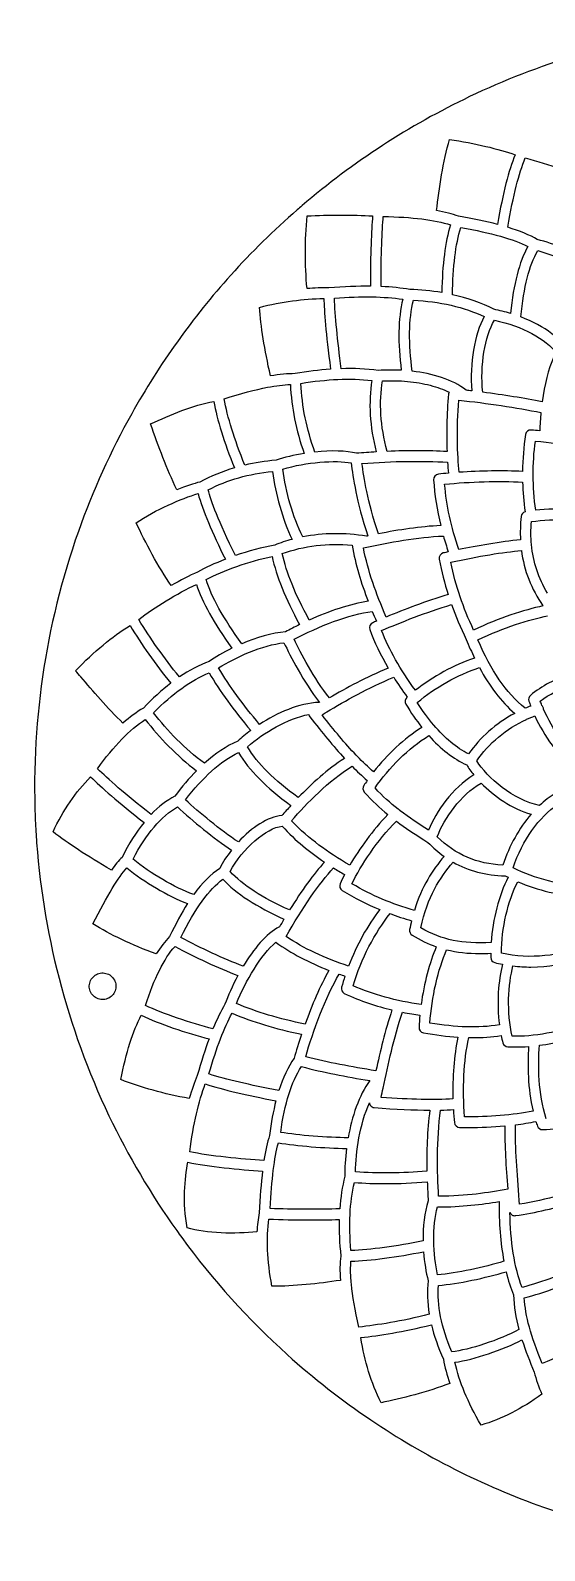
# Model space of a CAD drawing. Extents: x 36 to 403, y 241 to 607.
# Drawn here: x 35.5 to 158.6, y 241.3 to 604.9 of the extents above; entities that cross this region are included whole.
import ezdxf

# ---------------------------------------------------------------- set-up
doc = ezdxf.new("R2010")
doc.units = 0
doc.layers.get('0').update_dxf_attribs({"linetype": 'CONTINUOUS'})

msp = doc.modelspace()

# ---------------------------------------------------------------- linework, layer by layer
at = {"color": 7}
for points in [[(151.5525, 575.175)], [(120.015, 560.415)], [(116.9625, 543.72)], [(105.7725, 540.7875)], [(124.65, 540.63)], [(144.1875, 536.4675)], [(150.4575, 537.21)], [(117.285, 521.19)], [(131.2425, 520.02)], [(92.3025, 519.54)], [(79.4475, 516.1875)], [(157.7475, 513.525)], [(135.3975, 501.6225)], [(153.36, 496.875)], [(75.675, 494.1225)], [(116.31, 483.9975)], [(98.19, 483.18)], [(135.5625, 480.18)], [(93.3975, 479.0775)], [(116.4, 468.375)], [(117.375, 465.93)], [(136.35, 467.5575)], [(158.2275, 467.28)], [(59.4, 462.5475)], [(83.7825, 457.11)], [(78.3525, 451.23)], [(104.7075, 444.1875)], [(125.745, 445.44)], [(155.2425, 445.845)], [(102.21, 441.3075)], [(154.275, 440.1225)], [(140.4225, 431.85)], [(49.9725, 426.3675)], [(75.3225, 427.83)], [(116.1825, 425.52)], [(141.66, 426.825)], [(70.7325, 419.175)], [(97.9125, 419.5425)], [(95.79, 414.5475)], [(123.1425, 415.755)], [(58.6125, 404.6025)], [(108.105, 404.595)], [(136.71, 405.9675)], [(148.605, 405.27)], [(81.6075, 401.865)], [(121.6275, 393.645)], [(148.2825, 384.195)], [(54.3375, 373.4625), (54.03, 373.32), (53.715, 373.215), (53.3925, 373.14), (53.0625, 373.095), (52.725, 373.095), (52.395, 373.1175), (52.065, 373.185), (51.7425, 373.2825), (51.4425, 373.41), (51.15, 373.575), (50.8725, 373.7625), (50.625, 373.9875), (50.3925, 374.2275), (50.19, 374.4975), (50.0175, 374.7825), (49.8825, 375.0825), (49.77, 375.3975), (49.695, 375.7275), (49.6575, 376.0575), (49.65, 376.3875), (49.68, 376.725), (49.74, 377.0475), (49.8375, 377.37), (49.9725, 377.6775), (50.13, 377.97), (50.325, 378.24), (50.5425, 378.495), (50.79, 378.72), (51.0525, 378.9225), (51.3375, 379.095), (51.645, 379.2375), (51.96, 379.3425), (52.2825, 379.4175), (52.6125, 379.4625), (52.95, 379.4625), (53.28, 379.44), (53.61, 379.3725), (53.925, 379.275), (54.2325, 379.1475), (54.525, 378.9825), (54.8025, 378.795), (55.05, 378.57), (55.2825, 378.33), (55.4775, 378.06), (55.65, 377.775), (55.7925, 377.475), (55.905, 377.16), (55.98, 376.83), (56.0175, 376.5), (56.025, 376.17), (55.995, 375.8325), (55.9275, 375.51), (55.83, 375.1875), (55.7025, 374.88), (55.5375, 374.5875), (55.35, 374.3175), (55.1325, 374.0625), (54.885, 373.8375), (54.6225, 373.635), (54.3375, 373.4625)], [(85.2225, 378.8325)], [(109.4325, 379.1775)], [(151.0425, 381.135)], [(84.9, 372.135)], [(62.085, 369.33)], [(83.8275, 369.8325)], [(147.7875, 367.02)], [(119.4975, 349.695)], [(139.4625, 345.0525)], [(156.9, 342.8475)], [(95.4525, 341.3325)], [(73.7025, 336.69)], [(130.455, 332.085)], [(113.085, 329.3625)], [(133.2525, 326.0475)], [(109.5825, 323.0325)], [(150.675, 321.675)], [(89.7825, 317.5125)], [(148.8825, 310.4925)], [(109.7325, 305.94)], [(112.185, 308.43)], [(133.215, 304.725)], [(114.6375, 292.2375)], [(153.2025, 291.7125)]]:
    msp.add_lwpolyline(points, close=True, dxfattribs=at)
for points in [[(129.7125, 411.3075), (130.6575, 410.7)], [(152.6325, 324.15), (152.565, 325.065)], [(112.365, 305.0325), (112.365, 305.04)]]:
    msp.add_lwpolyline(points, dxfattribs=at)
for points in [[(192.735, 604.9125), (174.72, 602.25), (157.1025, 596.9025), (140.6775, 589.065)], [(140.6775, 589.065), (126.255, 582.1875), (112.7475, 573.39), (100.5975, 563.01)], [(132.7575, 561.84), (133.35, 567.0075), (134.3325, 573.675), (135.87, 578.8575)], [(135.87, 578.8575), (141.9525, 577.905), (147.6375, 576.57), (151.5525, 575.175)], [(151.5525, 575.175), (149.9925, 571.305), (148.71, 566.2725), (147.315, 558.5175)], [(149.7825, 557.8275), (151.185, 565.665), (152.445, 570.6375), (153.99, 574.395)], [(153.99, 574.395), (159.7425, 572.895), (165.4275, 570.8325), (169.395, 568.83)], [(99.39, 561.975), (93.78, 557.1075), (88.4775, 551.895), (83.5125, 546.375)], [(100.5975, 563.01), (100.1925, 562.665), (99.7875, 562.32), (99.39, 561.975)], [(101.7675, 543.165), (101.2125, 548.9775), (101.22, 554.5575), (101.7975, 560.535)], [(101.7975, 560.535), (106.875, 560.82), (112.7625, 560.8125), (117.465, 560.52)], [(117.465, 560.52), (117.165, 557.01), (116.8875, 551.5275), (116.9625, 543.72)], [(119.5125, 543.645), (119.4375, 551.4975), (119.715, 556.95), (120.015, 560.415)], [(120.015, 560.415), (126.9, 560.2725), (132.2925, 559.5975), (136.0875, 558.4125)], [(138.015, 560.4525), (136.5225, 561), (134.7675, 561.465), (132.7575, 561.84)], [(147.315, 558.5175), (144.615, 559.215), (141.51, 559.8675), (138.015, 560.4525)], [(136.0875, 558.4125), (134.82, 554.2725), (134.1375, 548.9475), (134.0175, 542.205)], [(136.5675, 541.7025), (136.6575, 548.3925), (137.325, 553.7925), (138.5625, 557.7675)], [(138.5625, 557.7675), (145.7925, 556.5075), (151.2825, 554.9475), (154.62, 553.2225)], [(156.87, 554.8875), (155.1225, 555.945), (152.7525, 556.9275), (149.7825, 557.8275)], [(154.62, 553.2225), (152.535, 549.4725), (151.1925, 544.32), (150.4575, 537.21)], [(163.185, 552.7725), (161.085, 553.665), (158.9175, 554.3925), (156.87, 554.8875)], [(152.94, 536.3775), (153.645, 543.5925), (154.935, 548.685), (156.9825, 552.2325)], [(156.9825, 552.2325), (163.41, 550.53), (170.19, 546.675), (171.72, 543.87)], [(83.5125, 546.375), (74.4, 536.2575), (66.435, 525.105), (59.79, 513.2175)], [(106.965, 543.345), (105.2625, 543.3675), (103.53, 543.3), (101.7675, 543.165)], [(116.9625, 543.72), (113.94, 543.75), (110.625, 543.63), (106.965, 543.345)], [(126.3525, 542.9475), (124.2825, 543.3075), (122.0025, 543.5325), (119.5125, 543.645)], [(134.0175, 542.205), (131.52, 542.6325), (128.94, 542.8875), (126.3525, 542.9475)], [(90.3975, 538.6725), (95.7225, 540.0375), (100.8825, 540.735), (105.7725, 540.7875)], [(93, 522.2625), (91.5825, 528.645), (90.705, 534.165), (90.3975, 538.6725)], [(105.7725, 540.7875), (105.8775, 537.8625), (106.245, 532.4925), (107.385, 523.8825)], [(108.3225, 540.885), (114.8475, 541.35), (120.21, 541.26), (124.65, 540.63)], [(109.9425, 524.0025), (109.05, 530.7225), (108.4725, 536.7375), (108.3225, 540.885)], [(124.65, 540.63), (123.5775, 535.9725), (123.4575, 530.04), (124.3275, 523.605)], [(126.945, 523.3875), (126.015, 529.8825), (126.0975, 535.845), (127.2075, 540.3675)], [(127.2075, 540.3675), (133.41, 540.1125), (139.455, 538.7025), (144.1875, 536.4675)], [(146.445, 538.2075), (143.5875, 539.7075), (140.205, 540.8925), (136.5675, 541.7025)], [(150.4575, 537.21), (149.175, 537.5925), (147.84, 537.93), (146.445, 538.2075)], [(144.1875, 536.4675), (141.8175, 532.2), (140.655, 525.3225), (141.21, 518.685)], [(143.805, 518.3625), (143.1675, 524.805), (144.3, 531.735), (146.6025, 535.575)], [(146.6025, 535.575), (153.42, 534.1125), (158.7225, 531.255), (161.6625, 527.5275)], [(165.1125, 526.9275), (162.915, 530.94), (158.655, 534.225), (152.94, 536.3775)], [(107.385, 523.8825), (104.685, 523.695), (101.8725, 523.35), (98.8875, 522.8175)], [(118.8075, 523.59), (115.92, 523.9575), (112.9875, 524.0925), (109.9425, 524.0025)], [(124.3275, 523.605), (122.415, 523.71), (120.54, 523.695), (118.8075, 523.59)], [(160.8075, 526.8075), (159.495, 523.7175), (158.5875, 520.26), (158.0325, 516.075)], [(92.3025, 519.54), (94.3275, 519.93), (96.1425, 520.155), (97.785, 520.2375)], [(98.8875, 522.8175), (97.125, 522.81), (95.175, 522.6225), (93, 522.2625)], [(97.785, 520.2375), (98.0175, 514.7025), (99.0975, 509.2725), (101.0775, 503.7225)], [(100.3125, 520.4775), (106.5525, 521.5125), (112.005, 521.7375), (117.285, 521.19)], [(103.665, 504.06), (101.64, 509.595), (100.53, 514.98), (100.3125, 520.4775)], [(117.285, 521.19), (116.43, 515.94), (116.775, 510.2025), (118.32, 504.0975)], [(120.915, 504.225), (119.3175, 510.3), (118.95, 515.9625), (119.835, 521.0925)], [(119.835, 521.0925), (121.8825, 521.1825), (123.8925, 521.1225), (125.805, 520.9425)], [(125.805, 520.9425), (125.8125, 520.9425), (125.8125, 520.9425), (125.82, 520.9425)], [(125.82, 520.9425), (127.74, 520.7625), (129.57, 520.455), (131.2425, 520.02)], [(139.8375, 518.8425), (136.575, 521.46), (131.775, 522.84), (126.945, 523.3875)], [(131.2425, 520.02), (132.915, 519.6), (134.445, 519.0525), (135.7575, 518.4075)], [(81.9225, 516.795), (85.9125, 518.07), (89.3325, 518.9775), (92.3025, 519.54)], [(86.8725, 500.925), (84.3675, 507.1125), (82.695, 512.445), (81.9225, 516.795)], [(135.6375, 517.9875), (135.1725, 513.0525), (135.1125, 508.23), (135.27, 504.18)], [(135.7575, 518.4075), (135.69, 518.2725), (135.6525, 518.1375), (135.6375, 517.9875)], [(138.1575, 499.215), (137.7525, 503.34), (137.535, 509.79), (138.0675, 516.465)], [(138.0675, 516.465), (144.7875, 515.76), (151.9575, 514.6875), (157.7475, 513.525)], [(141.21, 518.685), (140.7525, 518.7375), (140.295, 518.79), (139.8375, 518.8425)], [(158.0325, 516.075), (153.7725, 516.9225), (148.8, 517.7175), (143.805, 518.3625)], [(59.79, 513.2175), (54.75, 504.2175), (50.475, 494.79), (47.04, 485.07)], [(64.3275, 510.81), (69.0675, 513.0075), (74.415, 515.2275), (79.4475, 516.1875)], [(79.4475, 516.1875), (80.25, 511.725), (81.8775, 506.49), (84.3825, 500.2575)], [(157.7475, 513.525), (157.62, 512.145), (157.5225, 510.6825), (157.455, 509.1375)], [(70.59, 495.0225), (68.235, 500.145), (66.2175, 505.215), (64.3275, 510.81)], [(155.415, 509.3175), (154.755, 509.37), (154.155, 508.905), (154.0575, 508.2375)], [(157.455, 509.1375), (156.78, 509.205), (156.105, 509.265), (155.415, 509.3175)], [(154.0575, 508.2375), (153.6, 505.2825), (153.3675, 502.3725), (153.3375, 499.4325)], [(156.48, 490.125), (155.7075, 495.8925), (155.6775, 501.21), (156.405, 506.6775)], [(156.405, 506.6775), (163.305, 506.0625), (169.4925, 504.9675), (174.075, 503.565)], [(94.3425, 502.0875), (91.74, 501.87), (89.2575, 501.4875), (86.8725, 500.925)], [(101.0775, 503.7225), (98.655, 503.34), (96.3, 502.785), (94.3425, 502.0875)], [(95.9925, 499.9575), (101.4075, 501.6975), (108.7425, 502.1625), (112.3275, 501.45)], [(113.58, 503.7675), (111.255, 504.405), (107.5275, 504.465), (103.665, 504.06)], [(118.32, 504.0975), (116.76, 504.0075), (115.1775, 503.9025), (113.58, 503.7675)], [(114.915, 501.315), (122.3325, 501.885), (129.36, 501.99), (135.3975, 501.6225)], [(135.27, 504.18), (130.905, 504.435), (126.045, 504.45), (120.915, 504.225)], [(84.3825, 500.2575), (81.51, 499.41), (78.765, 498.2925), (76.1325, 496.8825)], [(78.075, 495.0225), (82.7775, 497.415), (87.855, 498.855), (93.5025, 499.44)], [(93.5025, 499.44), (94.185, 493.905), (95.85, 488.13), (98.19, 483.18)], [(100.7325, 483.7725), (98.355, 488.6475), (96.6525, 494.4375), (95.9925, 499.9575)], [(112.3275, 501.45), (112.785, 498), (113.535, 492.3525), (116.31, 483.9975)], [(118.83, 484.5), (116.175, 492.4275), (115.3725, 497.88), (114.915, 501.315)], [(133.2, 498.765), (132.525, 498.69), (132.0225, 498.0975), (132.0675, 497.4225)], [(135.615, 499.0125), (134.79, 498.9375), (133.98, 498.855), (133.2, 498.765)], [(135.3975, 501.6225), (135.4575, 500.685), (135.5325, 499.815), (135.615, 499.0125)], [(153.3375, 499.4325), (148.755, 499.65), (143.265, 499.5675), (138.1575, 499.215)], [(76.1325, 496.8825), (74.73, 496.545), (72.7725, 495.8925), (70.59, 495.0225)], [(84.63, 479.2875), (80.5425, 487.5), (78.8025, 492.4275), (78.075, 495.0225)], [(132.0675, 497.4225), (132.2925, 493.8375), (132.855, 490.2075), (133.7475, 486.48)], [(134.7, 496.365), (140.6775, 496.965), (147.7425, 497.16), (153.36, 496.875)], [(138.075, 480.7125), (136.2375, 486.1725), (135.1275, 491.325), (134.7, 496.365)], [(153.36, 496.875), (153.4275, 494.55), (153.63, 492.18), (153.96, 489.735)], [(60.8925, 487.1625), (65.3025, 490.1775), (71.8275, 492.9825), (75.675, 494.1225)], [(75.675, 494.1225), (76.8, 490.215), (79.0725, 484.74), (82.215, 478.41)], [(152.985, 488.6325), (152.7975, 486.705), (152.7525, 484.845), (152.85, 483.045)], [(153.96, 489.735), (153.435, 489.6075), (153.045, 489.1725), (152.985, 488.6325)], [(155.4825, 481.95), (155.3175, 483.705), (155.3025, 485.5275), (155.445, 487.41)], [(155.445, 487.41), (161.0325, 488.2725), (167.9175, 487.9575), (172.035, 486.66)], [(172.2225, 489.255), (168.045, 490.4325), (161.9175, 490.77), (156.48, 490.125)], [(47.04, 485.07), (39.0525, 462.51), (35.55, 438.3675), (36.8025, 414.4725)], [(69.2775, 472.1325), (66.2175, 476.4), (62.985, 482.5875), (60.8925, 487.1625)], [(115.995, 483.93), (110.79, 484.7925), (105.615, 484.7325), (100.7325, 483.7725)], [(115.245, 481.17), (121.5675, 482.505), (128.1825, 483.705), (134.4075, 483.96)], [(116.31, 483.9975), (116.205, 483.975), (116.1, 483.9525), (115.995, 483.93)], [(133.7475, 486.48), (128.865, 486.24), (123.8025, 485.4675), (118.83, 484.5)], [(134.4075, 483.96), (134.7525, 482.715), (135.1425, 481.455), (135.5625, 480.18)], [(94.0275, 481.8075), (90.9825, 481.23), (87.72, 480.3375), (84.63, 479.2875)], [(98.19, 483.18), (96.7725, 482.7975), (95.385, 482.34), (94.0275, 481.8075)], [(95.8425, 479.7675), (101.0175, 481.6575), (106.7175, 482.34), (112.5375, 481.7925)], [(112.5375, 481.7925), (113.37, 477.0675), (114.69, 472.785), (116.4, 468.375)], [(120.7125, 464.595), (118.2525, 470.3025), (116.3625, 475.44), (115.245, 481.17)], [(135.5625, 480.18), (135.15, 480.09), (134.745, 480), (134.3775, 479.9175)], [(136.155, 477.6975), (142.83, 479.1525), (148.74, 480.1275), (153.075, 480.5025)], [(152.85, 483.045), (148.0875, 482.6325), (142.4175, 481.605), (138.075, 480.7125)], [(153.075, 480.5025), (153.705, 475.71), (155.415, 471.3375), (158.2275, 467.28)], [(155.4825, 481.9425), (155.4825, 481.95), (155.4825, 481.95), (155.4825, 481.95)], [(159.315, 470.295), (157.1475, 473.88), (155.88, 477.735), (155.4825, 481.9425)], [(82.215, 478.41), (79.7025, 477.45), (77.3925, 476.4), (75.525, 475.335)], [(77.595, 473.565), (81.7725, 475.785), (87.855, 477.9075), (93.3975, 479.0775)], [(93.3975, 479.0775), (94.4475, 474.3225), (96.5625, 469.08), (99.975, 462.795)], [(102.2925, 463.875), (98.9175, 470.0625), (96.8325, 475.1775), (95.8425, 479.7675)], [(134.3775, 479.9175), (133.7025, 479.7675), (133.2675, 479.1075), (133.4025, 478.4325)], [(133.4025, 478.4325), (133.9875, 475.44), (134.685, 472.6725), (135.54, 469.9725)], [(141.6375, 461.4675), (139.0575, 466.9275), (137.37, 471.9075), (136.155, 477.6975)], [(75.525, 475.335), (73.6275, 474.495), (71.46, 473.3775), (69.2775, 472.1325)], [(86.16, 458.19), (81.7275, 464.3175), (78.84, 469.485), (77.595, 473.565)], [(61.4925, 464.0025), (65.1525, 466.8375), (70.77, 470.265), (75.285, 472.4175)], [(75.285, 472.4175), (76.6425, 468.195), (79.44, 463.1625), (83.7825, 457.11)], [(135.54, 469.9725), (130.1925, 468.3825), (125.0625, 466.4025), (120.7125, 464.595)], [(98.685, 459.2775), (104.2875, 462.27), (112.02, 465.3075), (117.375, 465.93)], [(116.4, 468.375), (112.1475, 467.7525), (106.9275, 465.945), (102.2925, 463.875)], [(117.375, 465.93), (117.6975, 465.165), (118.02, 464.3925), (118.3575, 463.605)], [(119.6175, 461.37), (124.32, 463.3725), (130.215, 465.735), (136.35, 467.5575)], [(136.35, 467.5575), (137.325, 464.82), (138.4725, 462.0975), (139.875, 459.2325)], [(158.2275, 467.28), (153.7125, 466.23), (147.72, 464.4375), (141.6375, 461.4675)], [(46.3425, 451.7475), (50.8725, 456.4125), (55.0725, 459.8775), (59.4, 462.5475)], [(59.4, 462.5475), (62.1375, 458.0175), (65.4075, 453.39), (69.1425, 448.77)], [(71.2125, 450.27), (67.4775, 454.8825), (64.2075, 459.495), (61.4925, 464.0025)], [(99.975, 462.795), (98.79, 462.2175), (97.6725, 461.6325), (96.6375, 461.0625)], [(117.495, 463.2375), (116.8725, 462.9675), (116.565, 462.27), (116.7975, 461.6325)], [(118.3575, 463.605), (118.0725, 463.485), (117.7725, 463.3575), (117.495, 463.2375)], [(142.6725, 459.1425), (148.8225, 462.15), (154.89, 463.9125), (159.3375, 464.9175)], [(80.61, 452.415), (84.69, 455.0775), (91.0725, 457.86), (96.2475, 458.46)], [(96.6375, 461.0625), (93.375, 460.785), (89.625, 459.66), (86.16, 458.19)], [(96.2475, 458.46), (97.77, 455.2425), (100.905, 449.07), (104.7075, 444.1875)], [(107.1225, 445.245), (103.395, 449.865), (100.26, 455.955), (98.685, 459.2775)], [(116.7975, 461.6325), (117.9, 458.565), (119.34, 455.52), (121.17, 452.385)], [(127.71, 447.0675), (124.02, 452.1525), (121.41, 456.75), (119.6175, 461.37)], [(139.875, 459.2325), (140.5125, 457.6575), (141.165, 456.1875), (141.84, 454.7925)], [(153.9525, 442.77), (149.3325, 446.6025), (145.8075, 451.71), (142.6725, 459.1425)], [(83.7825, 457.11), (81.7125, 456.0975), (79.8225, 455.0025), (78.3225, 453.945)], [(141.84, 454.7925), (136.845, 453.0675), (131.94, 450.3975), (127.71, 447.0675)], [(47.6175, 450.27), (47.1825, 450.78), (46.755, 451.2675), (46.3425, 451.7475)], [(65.0475, 441.6825), (69.525, 446.265), (74.0925, 449.535), (78.3525, 451.23)], [(78.3225, 453.945), (75.9825, 453.12), (73.605, 451.89), (71.2125, 450.27)], [(78.3525, 451.23), (80.9475, 446.8125), (84.2175, 442.2825), (88.29, 437.4675)], [(90.3975, 438.93), (86.3775, 443.6625), (83.1525, 448.1025), (80.61, 452.415)], [(121.17, 452.385), (115.92, 450.2025), (111.15, 447.6375), (107.1225, 445.245)], [(128.1525, 444.15), (132.5025, 447.8025), (137.715, 450.72), (143.0175, 452.505)], [(143.0175, 452.505), (145.4475, 447.99), (148.185, 444.45), (151.455, 441.555)], [(57.7125, 439.1925), (53.9625, 442.8975), (50.4675, 446.955), (47.6175, 450.27)], [(69.1425, 448.77), (66.9675, 447.0975), (64.7775, 445.11), (62.5875, 442.8075)], [(106.485, 441.885), (110.91, 444.5925), (116.3775, 447.6675), (122.5125, 450.18)], [(122.5125, 450.18), (123.4875, 448.635), (124.56, 447.06), (125.745, 445.44)], [(164.9775, 450.7725), (161.1825, 449.8125), (157.92, 448.17), (155.2425, 445.845)], [(157.575, 444.465), (161.8725, 447.8625), (167.79, 449.4525), (175.185, 449.2125)], [(104.7075, 444.1875), (99.81, 443.97), (94.6575, 441.6975), (90.3975, 438.93)], [(125.655, 445.365), (125.1975, 444.96), (125.0925, 444.285), (125.4075, 443.7525)], [(125.4075, 443.7525), (126.6225, 441.7275), (127.905, 439.875), (129.2325, 438.2025)], [(125.745, 445.44), (125.715, 445.4175), (125.685, 445.395), (125.655, 445.365)], [(132.0825, 438.7425), (130.7175, 440.3475), (129.405, 442.155), (128.1525, 444.15)], [(155.2425, 445.845), (154.845, 445.5075), (154.7025, 444.9675), (154.8675, 444.4725)], [(154.8675, 444.4725), (154.995, 444.0825), (155.1375, 443.6925), (155.2875, 443.3025)], [(157.965, 443.475), (157.83, 443.805), (157.695, 444.135), (157.575, 444.465)], [(51.63, 428.31), (55.5075, 433.7625), (59.34, 437.715), (63.06, 440.1075)], [(62.5875, 442.8075), (60.975, 441.8625), (59.3475, 440.6625), (57.7125, 439.1925)], [(63.06, 440.1075), (66.345, 435.69), (70.6275, 431.4075), (75.3225, 427.83)], [(77.1975, 429.6075), (72.54, 433.11), (68.28, 437.3325), (65.0475, 441.6825)], [(87.4875, 433.5675), (91.455, 436.995), (97.02, 440.2575), (102.21, 441.3075)], [(102.21, 441.3075), (102.24, 441.0975), (102.3225, 440.895), (102.4575, 440.7225)], [(102.4575, 440.7225), (105.45, 436.92), (108.0675, 433.665), (110.73, 430.7775)], [(105.345, 441.18), (105.6825, 441.39), (106.0425, 441.6075), (106.3875, 441.825)], [(113.4975, 431.55), (110.85, 434.325), (108.2625, 437.49), (105.345, 441.18)], [(106.3875, 441.825), (106.425, 441.84), (106.455, 441.8625), (106.485, 441.885)], [(151.455, 441.555), (147.0525, 439.185), (143.1075, 435.7425), (140.4225, 431.85)], [(142.3725, 430.185), (145.155, 434.325), (149.505, 437.925), (154.275, 440.1225)], [(155.2875, 443.3025), (154.8375, 443.1375), (154.395, 442.9575), (153.9525, 442.77)], [(154.275, 440.1225), (154.29, 440.13), (154.2975, 440.13), (154.3125, 440.1375)], [(154.3125, 440.1375), (154.965, 440.4375), (155.6175, 440.7075), (156.2775, 440.955)], [(156.2775, 440.955), (158.535, 436.0575), (161.925, 431.4225), (165.585, 428.2875)], [(158.2875, 442.9575), (158.22, 443.16), (158.1075, 443.34), (157.965, 443.475)], [(158.34, 442.5975), (158.34, 442.7175), (158.325, 442.8375), (158.2875, 442.9575)], [(167.4825, 430.02), (163.905, 433.005), (160.485, 437.7375), (158.34, 442.5975)], [(88.29, 437.4675), (87.1425, 436.62), (86.0925, 435.7575), (85.1625, 434.9175)], [(129.2325, 438.2025), (125.0625, 435.5325), (120.9225, 431.7075), (117.69, 427.575)], [(132.1125, 438.7125), (132.105, 438.72), (132.09, 438.735), (132.0825, 438.7425)], [(140.4225, 431.85), (137.5425, 433.305), (134.7375, 435.63), (132.1125, 438.7125)], [(85.1625, 434.9175), (82.47, 433.7175), (79.8075, 431.9475), (77.1975, 429.6075)], [(99.675, 421.4175), (93.8175, 425.625), (89.895, 429.525), (87.4875, 433.5675)], [(118.0275, 423.705), (121.2975, 428.5575), (126.0975, 433.23), (130.8975, 436.2375)], [(130.8975, 436.2375), (133.7475, 433.065), (136.815, 430.695), (139.9725, 429.2325)], [(72.6525, 420.87), (76.7775, 426.2475), (81.0375, 430.05), (85.3425, 432.18)], [(85.3425, 432.18), (87.9075, 427.9275), (91.9425, 423.8625), (97.9125, 419.5425)], [(110.73, 430.7775), (106.65, 428.1975), (102.855, 424.71), (99.675, 421.4175)], [(113.805, 431.235), (113.715, 431.355), (113.6175, 431.4675), (113.4975, 431.55)], [(117.69, 427.575), (116.355, 428.715), (115.065, 429.93), (113.805, 431.235)], [(139.9725, 429.2325), (140.4225, 428.475), (140.9775, 427.665), (141.66, 426.825)], [(157.4175, 419.55), (151.095, 420.7425), (144.8175, 426.285), (142.3725, 430.185)], [(40.965, 413.19), (43.4475, 418.4925), (46.35, 422.7225), (49.9725, 426.3675)], [(49.9725, 426.3675), (52.4625, 423.93), (56.52, 420.285), (62.745, 415.47)], [(64.4325, 417.39), (58.125, 422.265), (54.075, 425.9175), (51.63, 428.31)], [(75.3225, 427.83), (73.56, 426.0525), (71.8125, 424.02), (70.11, 421.725)], [(98.04, 415.875), (101.7075, 420.03), (106.8975, 425.4375), (112.53, 428.895)], [(112.53, 428.895), (113.7075, 427.71), (114.9225, 426.585), (116.1825, 425.52)], [(116.1825, 425.52), (115.89, 425.1), (115.6125, 424.6875), (115.3425, 424.2675)], [(141.66, 426.825), (136.545, 423.6375), (132.675, 418.17), (130.8225, 413.6325)], [(115.3425, 424.2675), (115.035, 423.7875), (115.0875, 423.165), (115.4625, 422.7375)], [(115.4625, 422.7375), (117.33, 420.63), (119.205, 418.8825), (121.11, 417.33)], [(123.5775, 418.6425), (121.6875, 420.105), (119.8425, 421.74), (118.0275, 423.705)], [(132.93, 412.035), (134.58, 416.4975), (138.5175, 422.0175), (143.4, 424.8975)], [(143.4, 424.8975), (146.4675, 421.77), (150.8025, 418.7175), (155.3775, 417.4125)], [(161.115, 422.3775), (159.8325, 421.59), (158.595, 420.645), (157.4175, 419.55)], [(60.12, 406.665), (63.18, 412.6275), (66.9, 417.015), (70.7325, 419.175)], [(70.11, 421.725), (68.145, 420.7275), (66.24, 419.2725), (64.4325, 417.39)], [(70.7325, 419.175), (74.28, 415.83), (79.5825, 411.6), (83.67, 408.84)], [(85.335, 410.79), (81.0375, 413.655), (75.8625, 417.8775), (72.6525, 420.87)], [(97.9125, 419.5425), (97.125, 418.695), (96.3975, 417.87), (95.715, 417.0975)], [(123.99, 418.35), (123.87, 418.4775), (123.7275, 418.575), (123.5775, 418.6425)], [(124.0575, 418.2675), (124.035, 418.29), (124.02, 418.32), (123.99, 418.35)], [(130.8225, 413.6325), (128.505, 415.125), (126.255, 416.5875), (124.0575, 418.2675)], [(151.065, 404.595), (153.39, 411.3), (157.245, 416.7525), (161.82, 419.805)], [(62.745, 415.47), (60.855, 413.145), (59.0925, 410.34), (57.4875, 407.1)], [(83.355, 403.725), (86.25, 409.2), (92.07, 414.24), (95.79, 414.5475)], [(95.715, 417.0975), (92.43, 416.8875), (88.5225, 414.24), (85.335, 410.79)], [(95.79, 414.5475), (99.105, 411.03), (102.2925, 408.4275), (105.9375, 405.9975)], [(111.9975, 405.2325), (106.5675, 408.435), (102.3675, 411.3675), (98.04, 415.875)], [(121.11, 417.33), (117.495, 413.6475), (114.2925, 409.1775), (111.9975, 405.2325)], [(112.5, 400.7925), (114.66, 405.2175), (118.575, 411.1725), (123.1425, 415.755)], [(123.1425, 415.755), (125.2875, 414.165), (127.47, 412.755), (129.7125, 411.3075)], [(155.3775, 417.4125), (152.5575, 414.1425), (150.2175, 409.98), (148.605, 405.27)], [(36.8025, 414.4725), (36.8325, 413.895), (36.8625, 413.31), (36.9, 412.7325)], [(36.9, 412.7325), (38.3475, 389.4225), (44.31, 366.3975), (54.36, 345.3225)], [(54.93, 404.0175), (49.0725, 407.505), (44.5725, 410.4525), (40.965, 413.19)], [(148.605, 405.27), (142.425, 405.5325), (137.28, 407.745), (132.93, 412.035)], [(83.67, 408.84), (82.56, 407.4075), (81.6, 405.9075), (80.865, 404.43)], [(134.5425, 407.3475), (131.8275, 404.0775), (129.195, 400.1775), (127.4475, 394.4325)], [(130.6575, 410.7), (131.895, 409.4325), (133.185, 408.315), (134.5425, 407.3475)], [(50.5125, 391.2), (53.985, 398.01), (56.6475, 402.42), (58.6125, 404.6025)], [(57.4875, 407.1), (56.7225, 406.38), (55.875, 405.36), (54.93, 404.0175)], [(58.6125, 404.6025), (62.8575, 401.175), (68.415, 397.9125), (73.17, 396.0375)], [(74.6325, 398.205), (69.96, 399.9525), (64.35, 403.2225), (60.12, 406.665)], [(80.865, 404.43), (78.7725, 403.1325), (76.7025, 401.07), (74.6325, 398.205)], [(97.5825, 394.5375), (91.1475, 397.38), (86.265, 400.5375), (83.355, 403.725)], [(96.78, 388.185), (100.59, 394.95), (104.7225, 400.9425), (108.105, 404.595)], [(105.9375, 405.9975), (103.38, 403.17), (100.4625, 399.1575), (97.5825, 394.5375)], [(108.105, 404.595), (108.96, 404.0625), (109.8375, 403.53), (110.76, 402.99)], [(129.0075, 390.2175), (130.5675, 397.7025), (133.59, 402.2475), (136.71, 405.9675)], [(136.71, 405.9675), (140.4, 403.8675), (144.5325, 402.795), (149.1825, 402.6975)], [(168.81, 400.035), (162.7125, 400.3725), (156.21, 402.0375), (151.065, 404.595)], [(71.5875, 387.945), (75.015, 394.905), (78.375, 399.5775), (81.6075, 401.865)], [(81.6075, 401.865), (84.72, 398.5125), (89.7375, 395.25), (96.24, 392.34)], [(109.6875, 400.815), (109.425, 400.2225), (109.6425, 399.5325), (110.19, 399.195)], [(110.76, 402.99), (110.355, 402.2325), (109.995, 401.4975), (109.6875, 400.815)], [(127.4475, 394.4325), (122.055, 395.97), (117.3525, 397.965), (112.5, 400.7925)], [(149.8875, 402.3375), (147.69, 398.055), (146.22, 392.325), (145.83, 386.745)], [(148.2825, 384.195), (148.3275, 390.2025), (149.82, 396.675), (152.205, 401.2725)], [(149.1825, 402.6975), (149.415, 402.5775), (149.6475, 402.4575), (149.8875, 402.3375)], [(152.205, 401.2725), (156.915, 399.285), (162.3825, 397.9575), (167.64, 397.5525)], [(110.19, 399.195), (113.1975, 397.3875), (116.1225, 395.8875), (119.1525, 394.62)], [(73.17, 396.0375), (71.7375, 393.795), (70.305, 391.1775), (68.8575, 388.1475)], [(119.1525, 394.62), (116.2425, 390.855), (113.6625, 386.1525), (111.7125, 381.105)], [(112.7775, 376.41), (114.7875, 382.9125), (117.9675, 389.0925), (121.6275, 393.645)], [(121.6275, 393.645), (123.2925, 393.03), (125.01, 392.475), (126.7875, 391.965)], [(65.6625, 384), (59.7375, 386.22), (54.645, 388.635), (50.5125, 391.2)], [(95.1525, 390.4725), (91.995, 388.9125), (88.9425, 385.1325), (86.4975, 381.075)], [(96.24, 392.34), (95.88, 391.725), (95.5125, 391.1025), (95.1525, 390.4725)], [(126.3225, 389.82), (126.225, 389.295), (126.465, 388.7625), (126.915, 388.4925)], [(126.7875, 391.965), (126.6225, 391.275), (126.465, 390.5625), (126.3225, 389.82)], [(145.83, 386.745), (138.9225, 386.34), (134.04, 387.345), (129.0075, 390.2175)], [(63.0975, 371.67), (65.1525, 378.135), (67.5225, 382.8825), (70.17, 385.8225)], [(68.8575, 388.1475), (67.7325, 387.015), (66.675, 385.635), (65.6625, 384)], [(70.17, 385.8225), (74.895, 383.2425), (80.4525, 380.6625), (85.2225, 378.8325)], [(86.4975, 381.075), (81.825, 382.845), (76.305, 385.3875), (71.5875, 387.945)], [(84.9, 372.135), (87.03, 377.595), (90.765, 383.7975), (94.29, 386.8275)], [(94.29, 386.8275), (94.3125, 386.805), (94.335, 386.7825), (94.365, 386.7675)], [(94.365, 386.7675), (97.92, 384.2025), (102.225, 381.93), (107.0025, 380.07)], [(111.7125, 381.105), (106.05, 382.95), (100.92, 385.365), (96.78, 388.185)], [(126.915, 388.4925), (128.835, 387.33), (130.7325, 386.4225), (132.705, 385.7325)], [(132.705, 385.7325), (131.07, 381.9525), (129.7575, 376.9275), (129.06, 371.925)], [(167.085, 386.1375), (163.02, 383.49), (155.0475, 382.6725), (148.2825, 384.195)], [(131.175, 367.485), (131.565, 373.545), (133.14, 380.445), (135.1725, 385.0125)], [(135.1725, 385.0125), (137.625, 384.4125), (140.22, 384.105), (143.13, 384.105)], [(143.13, 384.105), (143.9625, 384.105), (144.84, 384.1425), (145.7325, 384.1875)], [(145.7325, 384.1875), (145.7325, 383.8425), (145.7325, 383.505), (145.7325, 383.1675)], [(145.7325, 383.1675), (145.7475, 382.5975), (146.1375, 382.1025), (146.685, 381.9525)], [(146.685, 381.9525), (147.2925, 381.795), (147.9, 381.6675), (148.5225, 381.5475)], [(155.355, 380.88), (159.465, 380.88), (163.425, 381.585), (166.44, 382.905)], [(85.2225, 378.8325), (83.895, 376.3725), (82.83, 373.95), (82.1175, 371.9925)], [(107.0025, 380.07), (104.88, 376.38), (102.9, 371.7), (101.295, 367.23)], [(101.4375, 359.4375), (103.185, 365.445), (106.155, 373.62), (109.4325, 379.1775)], [(109.4325, 379.1775), (109.8975, 379.0125), (110.37, 378.8625), (110.8425, 378.7125)], [(110.8425, 378.7125), (110.55, 377.835), (110.2725, 376.965), (110.0175, 376.08)], [(148.5225, 381.5475), (147.5775, 377.67), (147.105, 372.2325), (147.7875, 367.02)], [(150.87, 364.3125), (149.475, 370.1025), (149.9325, 376.7625), (151.0425, 381.135)], [(151.0425, 381.135), (152.475, 380.9625), (153.9225, 380.88), (155.355, 380.88)], [(110.0175, 376.08), (109.845, 375.4875), (110.1225, 374.8575), (110.685, 374.58)], [(110.685, 374.58), (114.51, 372.705), (118.5375, 371.4525), (122.085, 370.62)], [(129.06, 371.925), (123.195, 372.72), (117.3825, 374.31), (112.7775, 376.41)], [(79.2525, 366.1125), (73.905, 367.44), (67.2525, 369.7275), (63.0975, 371.67)], [(82.1175, 371.9925), (81.12, 370.29), (80.175, 368.37), (79.2525, 366.1125)], [(101.295, 367.23), (95.07, 368.4975), (89.6775, 370.11), (84.9, 372.135)], [(57.21, 353.94), (58.4475, 360.36), (60.1125, 365.625), (62.085, 369.33)], [(62.085, 369.33), (66.345, 367.35), (72.855, 365.0925), (78.3225, 363.7125)], [(78.2625, 355.305), (80.175, 361.8), (81.93, 366.3675), (83.8275, 369.8325)], [(83.8275, 369.8325), (88.7025, 367.755), (94.17, 366.0975), (100.455, 364.8)], [(122.085, 370.62), (120.4125, 365.5425), (119.265, 360.7275), (118.245, 356.055)], [(119.97, 351.9225), (121.2, 357.7275), (122.4825, 363.7275), (124.5975, 370.0725)], [(124.5975, 370.0725), (126.1575, 369.765), (127.5675, 369.5475), (128.7675, 369.3825)], [(128.7675, 369.3825), (128.67, 368.4), (128.6025, 367.425), (128.565, 366.4725)], [(147.7875, 367.02), (142.575, 366.2775), (137.4825, 366.4125), (131.175, 367.485)], [(167.2275, 367.4475), (162.66, 365.25), (155.7675, 364.23), (150.87, 364.3125)], [(78.3225, 363.7125), (77.4, 361.2075), (76.47, 358.32), (75.48, 354.9)], [(100.455, 364.8), (99.765, 362.76), (99.165, 360.81), (98.685, 359.085)], [(128.565, 366.4725), (128.535, 365.835), (128.985, 365.28), (129.6075, 365.1675)], [(129.6075, 365.1675), (132.5775, 364.6275), (135.2925, 364.275), (137.865, 364.11)], [(137.865, 364.11), (136.965, 359.61), (136.5525, 354.54), (136.68, 349.335)], [(139.4625, 345.0525), (138.9225, 351.6375), (139.2825, 358.4175), (140.445, 364.005)], [(140.445, 364.005), (140.73, 363.9975), (141.015, 363.99), (141.2925, 363.99)], [(141.2925, 363.99), (143.64, 363.99), (145.92, 364.17), (148.2225, 364.5)], [(148.2225, 364.5), (148.35, 363.9), (148.485, 363.3075), (148.65, 362.73)], [(157.365, 362.16), (161.5125, 362.7), (165.8175, 363.8025), (169.0125, 365.505)], [(148.65, 362.73), (148.7925, 362.205), (149.265, 361.83), (149.8125, 361.8)], [(149.8125, 361.8), (150.36, 361.77), (150.93, 361.755), (151.5225, 361.755)], [(151.5225, 361.755), (152.5575, 361.755), (153.66, 361.8), (154.7925, 361.89)], [(154.7925, 361.89), (154.5225, 357.3825), (154.53, 351.96), (155.865, 346.395)], [(159.0075, 344.595), (157.035, 350.82), (157.0425, 357.12), (157.365, 362.16)], [(98.685, 359.085), (97.2, 356.9325), (95.985, 354.3975), (95.0175, 351.3675)], [(95.4525, 341.3325), (96.4125, 348.2925), (98.0025, 353.34), (100.41, 357.075)], [(100.41, 357.075), (105.7275, 355.65), (111.0375, 354.6675), (116.7675, 353.715)], [(118.245, 356.055), (112.3125, 357.0375), (106.8525, 358.005), (101.4375, 359.4375)], [(73.5675, 349.425), (67.5525, 350.5275), (61.935, 352.08), (57.21, 353.94)], [(75.48, 354.9), (74.7825, 353.2875), (74.145, 351.4575), (73.5675, 349.425)], [(73.7025, 336.69), (74.535, 343.2825), (75.81, 348.84), (77.415, 352.905)], [(77.415, 352.905), (81.6825, 351.525), (87.24, 350.205), (94.305, 348.9)], [(95.0175, 351.3675), (88.065, 352.65), (82.4325, 353.97), (78.2625, 355.305)], [(116.7675, 353.715), (114.1725, 350.22), (112.5, 345.0375), (111.6075, 340.0425)], [(119.4975, 349.695), (119.655, 350.43), (119.8125, 351.18), (119.97, 351.9225)], [(136.68, 349.335), (132.2175, 349.065), (126.5775, 349.1775), (119.4975, 349.695)], [(94.305, 348.9), (93.675, 346.4325), (93.1725, 343.68), (92.7825, 340.59)], [(113.3625, 331.8975), (113.4, 336.6), (114.4425, 343.335), (116.6775, 348.42)], [(116.6775, 348.42), (116.7, 348.1875), (116.775, 347.9625), (116.9175, 347.7675)], [(116.9175, 347.7675), (117.135, 347.475), (117.4725, 347.2875), (117.84, 347.2575)], [(117.84, 347.2575), (122.9475, 346.86), (127.3575, 346.6575), (131.16, 346.6425)], [(131.16, 346.6425), (130.515, 341.79), (130.3725, 336.675), (130.455, 332.085)], [(133.2525, 326.0475), (132.9, 331.7775), (132.75, 339.5625), (133.74, 346.665)], [(133.74, 346.665), (134.8125, 346.68), (135.825, 346.725), (136.7925, 346.7775)], [(136.7925, 346.7775), (136.8525, 345.7425), (136.9275, 344.7075), (137.025, 343.665)], [(155.865, 346.395), (151.0425, 345.48), (145.2075, 344.9925), (139.4625, 345.0525)], [(54.36, 345.3225), (58.95, 335.715), (64.3875, 326.4975), (70.59, 317.8275)], [(137.025, 343.665), (137.0925, 343.0275), (137.625, 342.5325), (138.27, 342.5175)], [(138.27, 342.5175), (138.96, 342.5025), (139.6425, 342.495), (140.34, 342.495)], [(140.34, 342.495), (143.28, 342.495), (146.235, 342.63), (149.07, 342.8925)], [(149.07, 342.8925), (149.055, 338.055), (149.3775, 333.165), (149.7975, 327.7575)], [(152.565, 325.065), (152.04, 331.7025), (151.5975, 337.4925), (151.62, 343.155)], [(151.62, 343.155), (153.345, 343.365), (154.995, 343.6275), (156.5475, 343.9275)], [(156.5475, 343.9275), (156.66, 343.5675), (156.7725, 343.2075), (156.9, 342.8475)], [(156.9, 342.8475), (157.08, 342.33), (157.56, 341.985), (158.1075, 341.985)], [(158.1075, 341.985), (158.1225, 341.985), (158.1375, 341.9925), (158.16, 341.9925)], [(158.16, 341.9925), (160.5825, 342.09), (162.99, 342.42), (165.3, 342.93)], [(92.7825, 340.59), (92.2275, 338.9325), (91.7925, 336.9525), (91.4475, 334.635)], [(92.91, 323.13), (93.3525, 330.06), (93.885, 335.2275), (94.9125, 338.8425)], [(94.9125, 338.8425), (99.2475, 338.0625), (106.1475, 337.575), (111.21, 337.4925)], [(111.6075, 340.0425), (106.6425, 340.1025), (99.6675, 340.5975), (95.4525, 341.3325)], [(91.4475, 334.635), (86.055, 334.89), (78.36, 335.7075), (73.7025, 336.69)], [(111.21, 337.4925), (110.9025, 335.0775), (110.775, 332.7825), (110.8125, 330.855)], [(73.0575, 318.465), (72, 324.5025), (72.4425, 330.3975), (73.2525, 334.1775)], [(73.2525, 334.1775), (77.9925, 333.195), (85.65, 332.37), (91.11, 332.0925)], [(91.11, 332.0925), (90.7725, 329.2125), (90.525, 325.8825), (90.285, 322.0575)], [(130.455, 332.085), (124.515, 331.5375), (118.65, 331.47), (113.3625, 331.8975)], [(110.8125, 330.855), (110.1825, 328.35), (109.7775, 325.7625), (109.5825, 323.0325)], [(112.2825, 313.0425), (111.705, 319.245), (111.975, 324.48), (113.085, 329.3625)], [(113.085, 329.3625), (115.485, 329.1675), (117.99, 329.07), (120.57, 329.07)], [(120.57, 329.07), (123.8025, 329.07), (127.155, 329.2275), (130.53, 329.535)], [(130.53, 329.535), (130.59, 327.885), (130.68, 326.3325), (130.77, 324.93)], [(149.7975, 327.7575), (145.11, 326.88), (139.9425, 326.085), (133.2525, 326.0475)], [(169.9875, 328.74), (165.5475, 326.94), (159.03, 325.2075), (152.6325, 324.15)], [(130.77, 324.93), (129.855, 322.1925), (129.5025, 318.7725), (129.5475, 315.36)], [(132.9975, 323.4975), (138.8475, 323.5125), (143.5575, 324.0825), (147.78, 324.8025)], [(147.78, 324.8025), (147.6525, 319.845), (148.05, 314.88), (148.8825, 310.4925)], [(151.6575, 321.4125), (156.45, 322.14), (161.4225, 323.2575), (165.66, 324.54)], [(90.285, 322.0575), (90.03, 320.61), (89.865, 319.095), (89.7825, 317.5125)], [(93.3525, 304.56), (92.22, 310.7025), (91.9875, 316.0725), (92.6475, 320.6025)], [(92.6475, 320.6025), (95.5875, 320.445), (98.805, 320.385), (101.9325, 320.385)], [(109.5825, 323.0325), (104.7, 322.9125), (98.3175, 322.8525), (92.91, 323.13)], [(101.9325, 320.385), (104.6025, 320.385), (107.1825, 320.4225), (109.4625, 320.475)], [(109.4625, 320.475), (109.395, 317.745), (109.5225, 314.865), (109.8525, 311.7525)], [(133.02, 307.26), (131.9325, 312.03), (131.67, 318.8775), (132.9975, 323.4975)], [(153.21, 304.2525), (151.4325, 308.9025), (150.39, 315.42), (150.315, 322.1475)], [(150.315, 322.1475), (150.3975, 321.9675), (150.5175, 321.8025), (150.675, 321.675)], [(150.675, 321.675), (150.9, 321.495), (151.185, 321.3975), (151.47, 321.3975)], [(151.47, 321.3975), (151.53, 321.3975), (151.5975, 321.405), (151.6575, 321.4125)], [(70.59, 317.8275), (70.9725, 317.28), (71.37, 316.7325), (71.76, 316.1925)], [(89.7825, 317.5125), (84.585, 317.0175), (77.6175, 317.13), (73.0575, 318.465)], [(71.76, 316.1925), (79.2, 306.0075), (87.675, 296.595), (97.0425, 288.165)], [(112.275, 310.4925), (116.9475, 310.68), (123.2625, 311.5125), (129.66, 312.78)], [(129.5475, 315.36), (123.195, 314.085), (116.91, 313.245), (112.2825, 313.0425)], [(129.66, 312.78), (129.84, 310.245), (130.2225, 307.8225), (130.7475, 305.835)], [(109.8525, 311.7525), (109.62, 310.0725), (109.575, 308.16), (109.7325, 305.94)], [(112.185, 308.43), (112.185, 309.1575), (112.215, 309.8475), (112.275, 310.4925)], [(148.8825, 310.4925), (144.165, 309.09), (137.565, 307.62), (133.02, 307.26)], [(168.915, 310.605), (163.5225, 307.365), (158.025, 305.55), (153.21, 304.2525)], [(109.7325, 305.94), (104.3625, 305.16), (98.7525, 304.4625), (93.3525, 304.56)], [(112.365, 305.04), (112.245, 306.27), (112.185, 307.395), (112.185, 308.43)], [(130.7475, 305.835), (130.4475, 303.3), (130.53, 300.6375), (131.01, 297.825)], [(133.215, 304.725), (137.9175, 305.085), (144.5025, 306.54), (149.415, 307.995)], [(149.415, 307.995), (149.91, 305.955), (150.5025, 304.0875), (151.185, 302.46)], [(153.765, 301.7625), (158.43, 303.015), (164.1975, 304.8675), (169.785, 308.145)], [(114.1575, 294.7425), (113.2275, 298.83), (112.635, 302.1975), (112.365, 305.0325)], [(136.41, 288.8175), (133.8675, 294.795), (132.8325, 300.015), (133.215, 304.725)], [(151.185, 302.46), (151.2675, 299.6625), (151.7475, 296.91), (152.4675, 294.21)], [(158.0325, 286.065), (155.295, 292.665), (154.02, 297.36), (153.765, 301.7625)], [(131.01, 297.825), (124.2675, 296.1075), (118.56, 295.26), (114.1575, 294.7425)], [(114.6375, 292.2375), (119.0775, 292.755), (124.7775, 293.61), (131.5275, 295.3275)], [(131.5275, 295.3275), (132.165, 292.7175), (133.11, 289.9725), (134.3925, 287.07)], [(119.475, 276.66), (117.12, 281.46), (115.5375, 286.5825), (114.6375, 292.2375)], [(152.4675, 294.21), (147.8775, 291.6525), (140.46, 289.3125), (136.41, 288.8175)], [(137.1525, 286.3425), (141.69, 286.98), (148.6875, 289.32), (153.2025, 291.7125)], [(153.2025, 291.7125), (154.05, 289.065), (155.0775, 286.485), (156.1425, 283.98)], [(173.01, 293.5275), (169.2525, 290.9025), (164.4225, 288.6675), (158.0325, 286.065)], [(97.0425, 288.165), (103.335, 282.5025), (110.025, 277.2825), (117.045, 272.55)], [(134.3925, 287.07), (134.745, 285.165), (135.2625, 283.245), (135.93, 281.28)], [(143.4225, 271.2975), (140.205, 276.825), (138.195, 281.6625), (137.1525, 286.3425)], [(156.1425, 283.98), (156.5925, 282.255), (157.2075, 280.47), (157.95, 278.6775)], [(135.93, 281.28), (130.8225, 279.3075), (124.185, 277.62), (119.475, 276.66)], [(157.95, 278.6775), (153.1425, 275.205), (148.3725, 272.775), (143.4225, 271.2975)], [(117.045, 272.55), (129.8625, 263.8875), (143.775, 256.8525), (158.355, 251.6925)], [(158.355, 251.6925), (176.1075, 245.4075), (194.8425, 241.8975), (213.66, 241.2975)]]:
    msp.add_open_spline(points, degree=3, dxfattribs=at)

doc.saveas('drawing.dxf')
